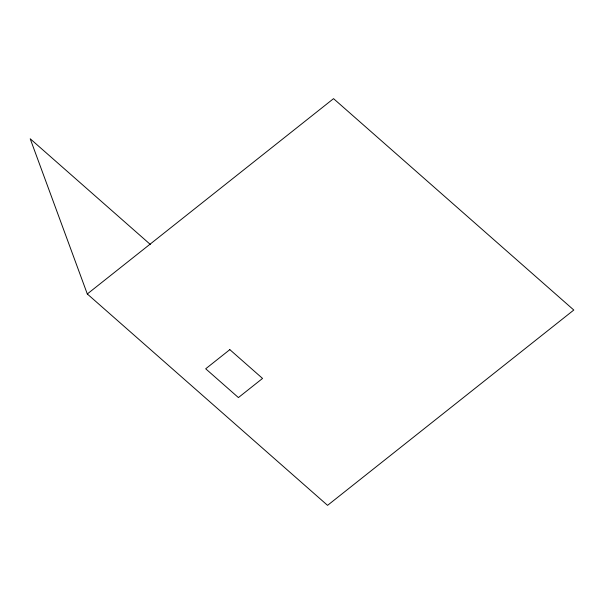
<?xml version="1.0" encoding="UTF-8"?>
<svg xmlns="http://www.w3.org/2000/svg" width="604" height="604" viewBox="0 0 604 604"><rect width="100%" height="100%" fill="white"/><g stroke="black" fill="none" stroke-linecap="round" stroke-linejoin="round"><path stroke-width="0.91" d="M87.301 293.967L333.544 98.648L573.8 310.033L327.564 505.352L87.301 293.967L30.2 138.761L150.328 244.454M229.83 349.641L205.692 368.787L238.414 397.575L262.551 378.429L229.83 349.641"/></g></svg>
